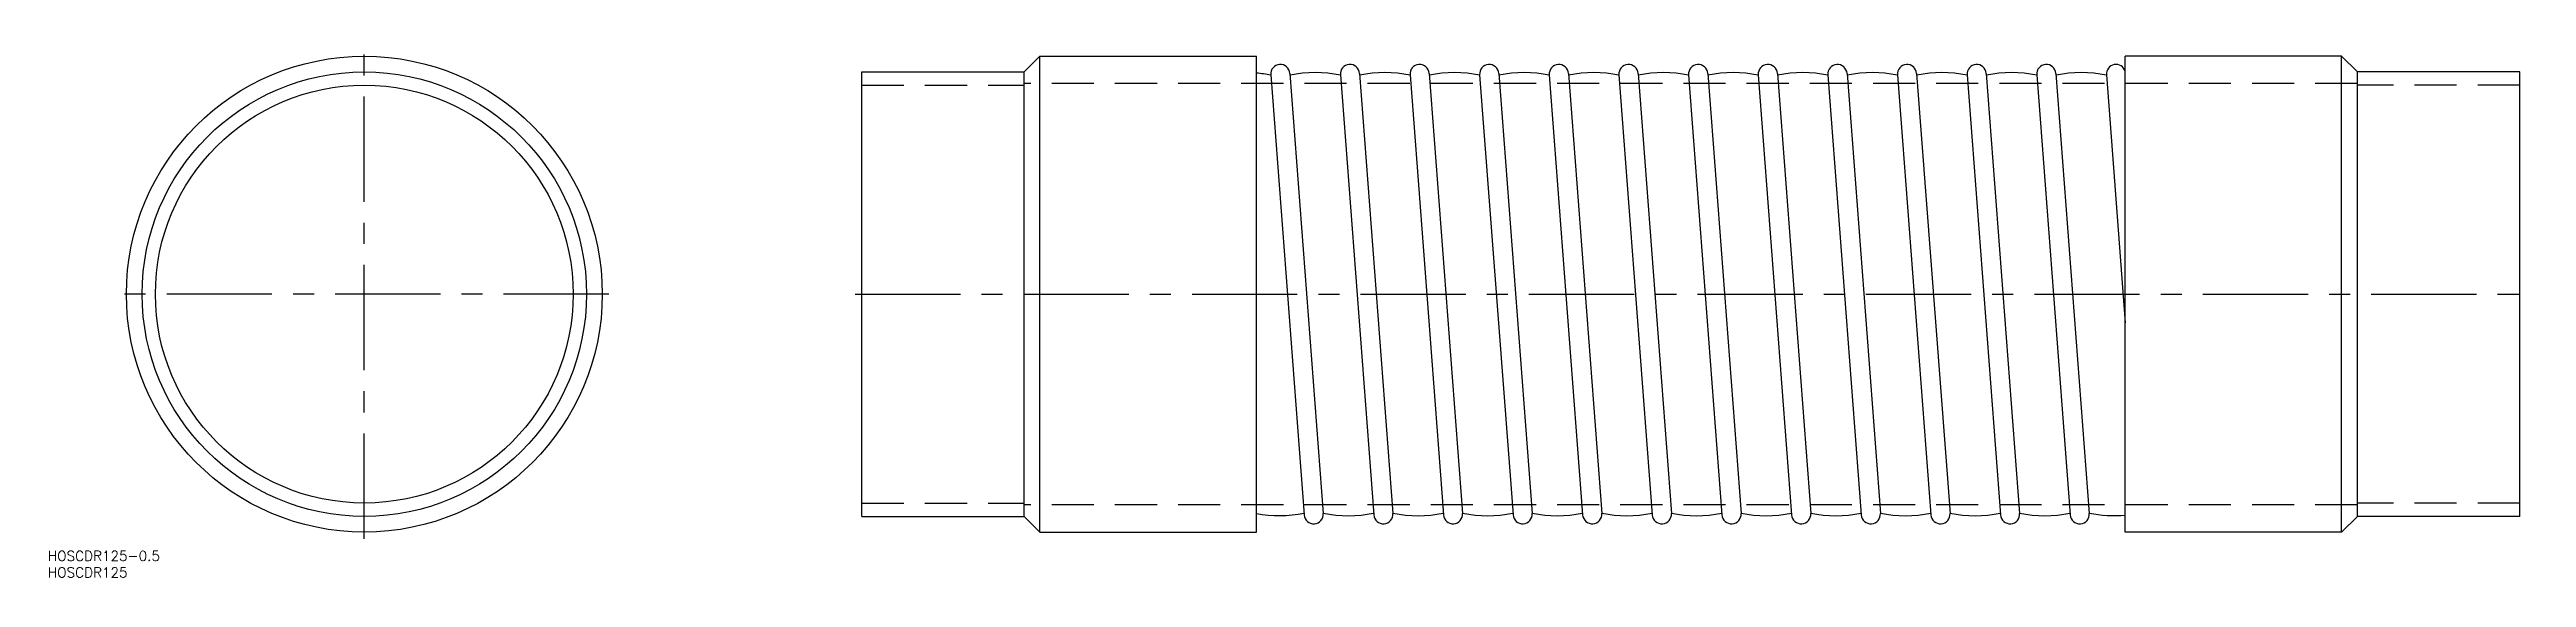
# Model space of a CAD drawing. Extents: x -95 to 652, y -85 to 74.
import ezdxf

# ---------------------------------------------------------------- set-up
doc = ezdxf.new("R2010")
doc.units = 0
doc.linetypes.add('CENTER', pattern=[50.8, 31.75, -6.35, 6.35, -6.35])
doc.linetypes.add('DASHED', pattern=[19.05, 12.7, -6.35])
doc.layers.get('0').update_dxf_attribs({"linetype": 'CONTINUOUS'})
doc.layers.add('CENTER', color=1, linetype='CENTER')
doc.styles.get("Standard").update_dxf_attribs({"font": 'txt.shx', "height": 3, "bigfont": 'bigfont.shx'})

msp = doc.modelspace()

# ---------------------------------------------------------------- linework, layer by layer
at = {"color": 7, "linetype": 'CONTINUOUS'}
for p, q in [((203.75, 71.75), (199, 67)), ((203.75, 71.75), (269, 71.75)), ((203.75, -71.75), (203.75, 71.75)), ((269, -71.75), (269, 71.75)), ((596.25, 71.75), (531, 71.75)), ((531, -71.75), (531, 71.75)), ((596.25, -71.75), (596.25, 71.75)), ((596.25, 71.75), (601, 67)), ((150, -67), (150, 67)), ((150, 67), (199, 67)), ((199, -67), (199, 67)), ((273.33, 66.13), (283.39, -66.57)), ((279.11, 66.57), (289.17, -66.13)), ((294.33, 66.13), (304.39, -66.57)), ((300.11, 66.57), (310.17, -66.13)), ((315.33, 66.13), (325.39, -66.57)), ((321.11, 66.57), (331.17, -66.13)), ((336.33, 66.13), (346.39, -66.57)), ((342.11, 66.57), (352.17, -66.13)), ((357.33, 66.13), (367.39, -66.57)), ((363.11, 66.57), (373.17, -66.13)), ((378.33, 66.13), (388.39, -66.57)), ((384.11, 66.57), (394.17, -66.13)), ((399.33, 66.13), (409.39, -66.57)), ((405.11, 66.57), (415.17, -66.13)), ((420.33, 66.13), (430.39, -66.57)), ((426.11, 66.57), (436.17, -66.13)), ((441.33, 66.13), (451.39, -66.57)), ((447.11, 66.57), (457.17, -66.13)), ((462.33, 66.13), (472.39, -66.57)), ((468.11, 66.57), (478.17, -66.13)), ((483.33, 66.13), (493.39, -66.57)), ((489.11, 66.57), (499.17, -66.13)), ((504.33, 66.13), (514.39, -66.57)), ((510.11, 66.57), (520.17, -66.13)), ((525.33, 66.13), (531, -8.68)), ((601, -67), (601, 67)), ((650, 67), (601, 67)), ((650, -67), (650, 67)), ((150, -67), (199, -67)), ((199, -67), (203.75, -71.75)), ((601, -67), (596.25, -71.75)), ((650, -67), (601, -67)), ((203.75, -71.75), (269, -71.75)), ((596.25, -71.75), (531, -71.75))]:
    msp.add_line(p, q, dxfattribs=at)
at = {"color": 3, "linetype": 'DASHED'}
for p, q in [((150, 63), (199, 63)), ((601, 63.5), (199, 63.5)), ((650, 63), (601, 63)), ((150, -63), (199, -63)), ((601, -63.5), (199, -63.5)), ((650, -63), (601, -63))]:
    msp.add_line(p, q, dxfattribs=at)
at = {"color": 7, "linetype": 'CONTINUOUS'}
for radius in [71.75, 67, 63]:
    msp.add_circle((0, 0), radius, dxfattribs=at)
for centre, radius, start, end in [((276.22, 66.35), 2.9, 4.33543, 184.33543), ((297.22, 66.35), 2.9, 4.33543, 184.33543), ((318.22, 66.35), 2.9, 4.33543, 184.33543), ((339.22, 66.35), 2.9, 4.33543, 184.33543), ((360.22, 66.35), 2.9, 4.33543, 184.33543), ((381.22, 66.35), 2.9, 4.33543, 184.33543), ((402.22, 66.35), 2.9, 4.33543, 184.33543), ((423.22, 66.35), 2.9, 4.33543, 184.33543), ((444.22, 66.35), 2.9, 4.33543, 184.33543), ((465.22, 66.35), 2.9, 4.33543, 184.33543), ((486.22, 66.35), 2.9, 4.33543, 184.33543), ((507.22, 66.35), 2.9, 4.33543, 184.33543), ((528.22, 66.35), 2.9, 16.53008, 184.33543), ((265.75, 30.38), 36.42, 77.96816, 84.87442), ((286.75, 30.38), 36.42, 77.96816, 102.03184), ((307.75, 30.38), 36.42, 77.96816, 102.03184), ((328.75, 30.38), 36.42, 77.96816, 102.03184), ((349.75, 30.38), 36.42, 77.96816, 102.03184), ((370.75, 30.38), 36.42, 77.96816, 102.03184), ((391.75, 30.38), 36.42, 77.96816, 102.03184), ((412.75, 30.38), 36.42, 77.96816, 102.03184), ((433.75, 30.38), 36.42, 77.96816, 102.03184), ((454.75, 30.38), 36.42, 77.96816, 102.03184), ((475.75, 30.38), 36.42, 77.96816, 102.03184), ((496.75, 30.38), 36.42, 77.96816, 102.03184), ((517.75, 30.38), 36.42, 77.96816, 102.03184), ((275.75, -30.38), 36.42, 259.31302, 282.03184), ((286.28, -66.35), 2.9, 184.33543, 4.33543), ((296.75, -30.38), 36.42, 257.96816, 282.03184), ((307.28, -66.35), 2.9, 184.33543, 4.33543), ((317.75, -30.38), 36.42, 257.96816, 282.03184), ((328.28, -66.35), 2.9, 184.33543, 4.33543), ((338.75, -30.38), 36.42, 257.96816, 282.03184), ((349.28, -66.35), 2.9, 184.33543, 4.33543), ((359.75, -30.38), 36.42, 257.96816, 282.03184), ((370.28, -66.35), 2.9, 184.33543, 4.33543), ((380.75, -30.38), 36.42, 257.96816, 282.03184), ((391.28, -66.35), 2.9, 184.33543, 4.33543), ((401.75, -30.38), 36.42, 257.96816, 282.03184), ((412.28, -66.35), 2.9, 184.33543, 4.33543), ((422.75, -30.38), 36.42, 257.96816, 282.03184), ((433.28, -66.35), 2.9, 184.33543, 4.33543), ((443.75, -30.38), 36.42, 257.96816, 282.03184), ((454.28, -66.35), 2.9, 184.33543, 4.33543), ((464.75, -30.38), 36.42, 257.96816, 282.03184), ((475.28, -66.35), 2.9, 184.33543, 4.33543), ((485.75, -30.38), 36.42, 257.96816, 282.03184), ((496.28, -66.35), 2.9, 184.33543, 4.33543), ((506.75, -30.38), 36.42, 257.96816, 282.03184), ((517.28, -66.35), 2.9, 184.33543, 4.33543), ((527.75, -30.38), 36.42, 257.96816, 275.11417)]:
    msp.add_arc(centre, radius, start, end, dxfattribs=at)
at = {"layer": 'CENTER', "color": 1, "linetype": 'CENTER'}
for p, q in [((0, -73.75), (0, 73.75)), ((73.75, 0), (-73.75, 0)), ((148, 0), (652, 0))]:
    msp.add_line(p, q, dxfattribs=at)

# ---------------------------------------------------------------- texts
at = {"color": 7, "linetype": 'CONTINUOUS'}
for s, p in [('HOSCDR125-0.5', (-95.44, -80.43)), ('HOSCDR125', (-95.44, -85.43))]:
    msp.add_text(s, height=3, dxfattribs=at).set_placement(p)

doc.saveas('drawing.dxf')
